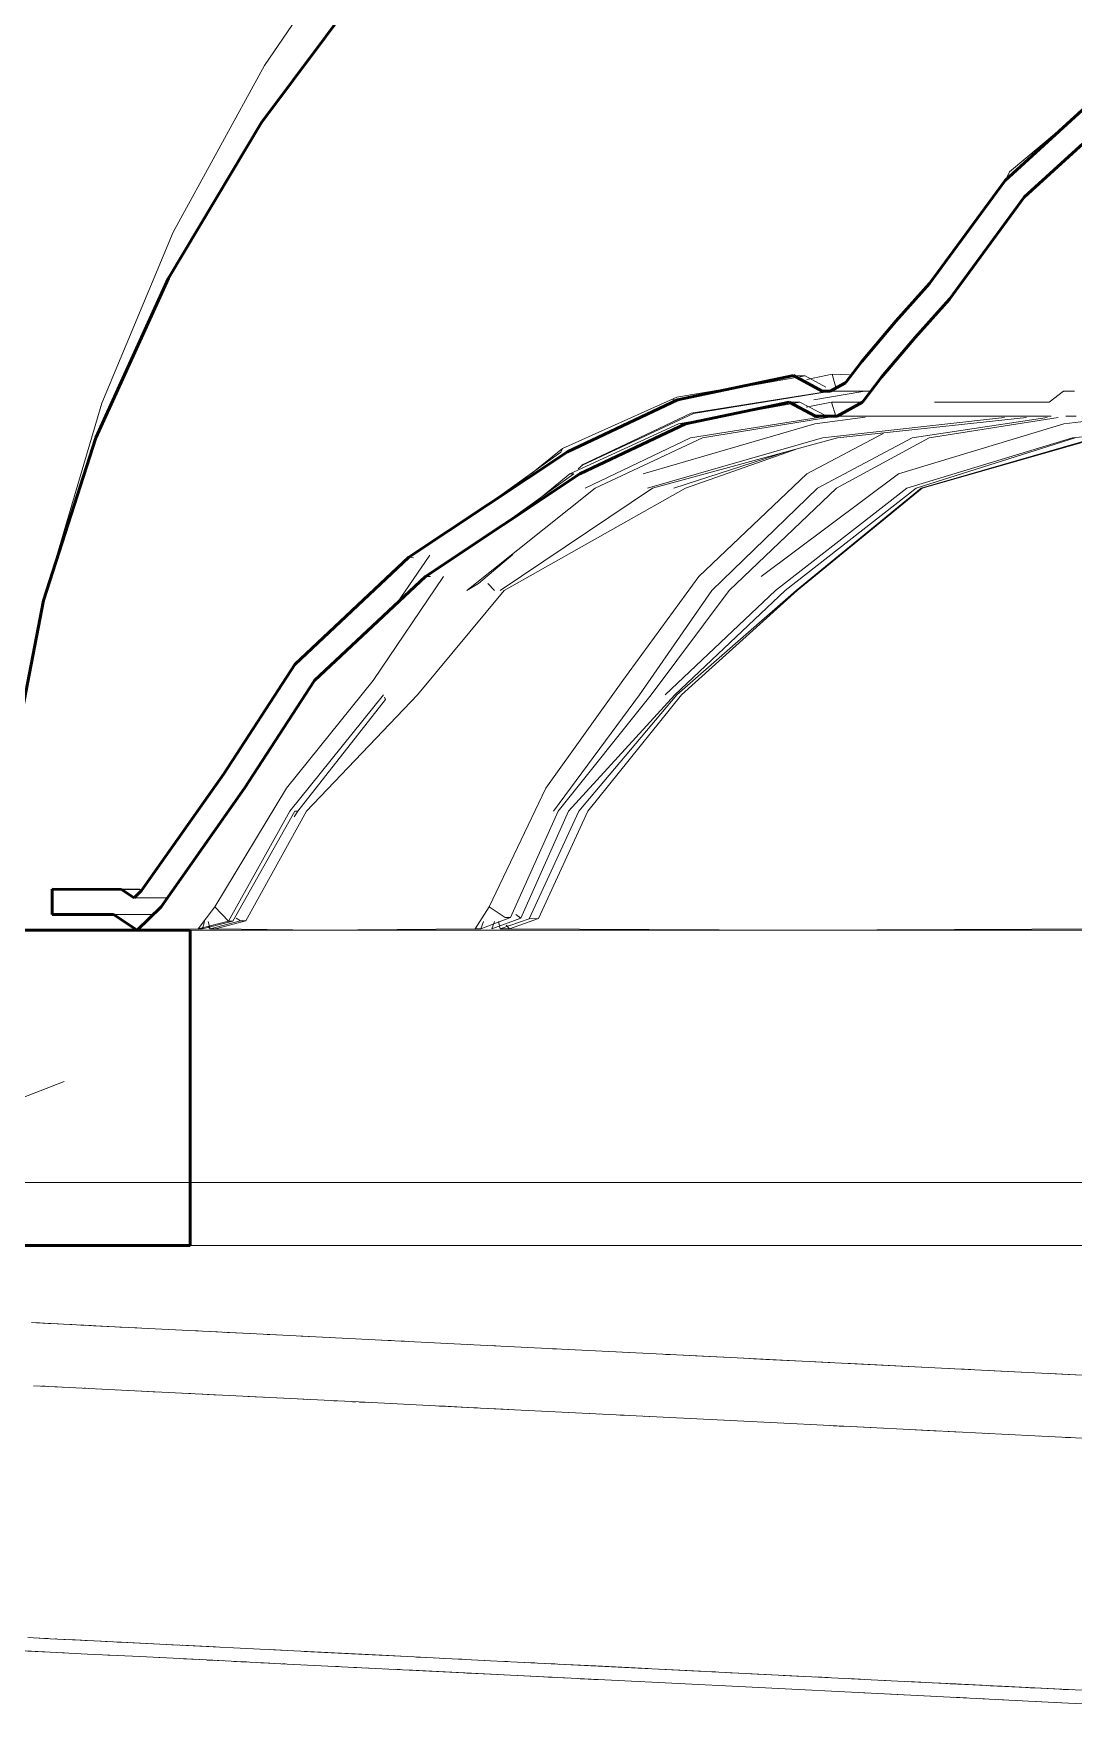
# Model space of a CAD drawing. Header units: metres. Extents: x 10 to 831, y 10 to 584.
# Drawn here: x 79 to 112, y 275.2 to 328.5 of the extents above; entities that cross this region are included whole.
import ezdxf

# ---------------------------------------------------------------- set-up
doc = ezdxf.new("R2010")
doc.units = ezdxf.units.M
for name, color, linetype, lineweight in [('CUT', 7, 'Continuous', 50), ('DIM', 1, 'Continuous', 13), ('TXT', 7, 'Continuous', 18), ('VIS', 8, 'Continuous', 13)]:
    doc.layers.add(name, color=color, linetype=linetype, lineweight=lineweight)

msp = doc.modelspace()

# ---------------------------------------------------------------- linework, layer by layer
at = {"layer": 'CUT'}
for p, q in [((86.26, 325.63), (89.8296, 330.4168)), ((109.8704, 323.796), (114.03, 327.5964)), ((114.4576, 326.9084), (110.4736, 323.2616)), ((83.3104, 320.69), (86.26, 325.63)), ((107.468, 320.526), (109.8704, 323.796)), ((110.4736, 323.2616), (108.096, 320.028)), ((80.9976, 315.6268), (83.3104, 320.69)), ((106.3996, 319.3308), (107.468, 320.526)), ((108.096, 320.028), (107.008, 318.8108)), ((105.3168, 318.0512), (106.3996, 319.3308)), ((107.008, 318.8108), (105.9448, 317.554)), ((104.796, 317.3724), (105.3168, 318.0512)), ((99.464, 316.8376), (103.152, 317.6012)), ((103.152, 317.6012), (104.054, 317.1096)), ((104.312, 317.1096), (104.796, 317.3724)), ((105.9448, 317.554), (105.34, 316.7628)), ((95.9708, 315.18), (99.464, 316.8376)), ((103.0124, 316.7628), (99.7192, 316.0728)), ((103.8412, 316.3124), (103.0124, 316.7628)), ((104.054, 317.1096), (104.312, 317.1096)), ((105.34, 316.7628), (104.5368, 316.3124)), ((104.5368, 316.3124), (103.8412, 316.3124)), ((79.3356, 310.47), (80.9976, 315.6268)), ((99.7192, 316.0728), (96.368, 314.4828)), ((90.9404, 311.84), (95.9708, 315.18)), ((96.368, 314.4828), (91.462, 311.2288)), ((87.3216, 308.4392), (90.9404, 311.84)), ((91.462, 311.2288), (87.9388, 307.924)), ((78.3344, 305.2508), (79.3356, 310.47)), ((85.0592, 304.9652), (87.3216, 308.4392)), ((87.9388, 307.924), (85.7168, 304.5088)), ((82.4548, 301.2644), (85.0592, 304.9652)), ((85.7168, 304.5088), (83.0728, 300.7504)), ((79.61, 300.502), (79.61, 301.302)), ((79.61, 301.302), (81.8184, 301.2988)), ((81.8184, 301.2988), (82.2164, 301.0344)), ((82.2164, 301.0344), (82.4548, 301.2644)), ((83.0728, 300.7504), (82.3164, 300)), ((81.5608, 300.502), (79.61, 300.502)), ((82.3164, 300), (81.5608, 300.502)), ((78, 300), (84, 300)), ((84, 300), (84, 290)), ((84, 290), (78, 290))]:
    msp.add_line(p, q, dxfattribs=at)
at = {"layer": 'DIM'}
msp.add_line((78, 292), (302, 292), dxfattribs=at)
at = {"layer": 'TXT'}
msp.add_line((80, 295.2), (54, 285.2), dxfattribs=at)
at = {"layer": 'VIS'}
for p, q in [((89.8584, 332.564), (86.3528, 327.4392)), ((86.26, 325.63), (89.8296, 330.4168)), ((86.3528, 327.4392), (83.458, 322.1508)), ((114.03, 327.5964), (109.8704, 323.796)), ((110.4736, 323.2616), (114.4576, 326.9084)), ((110.0004, 324.0688), (111.9488, 325.7028)), ((83.3104, 320.69), (86.26, 325.63)), ((110.0004, 324.0688), (109.8664, 323.7864)), ((109.8704, 323.796), (107.468, 320.526)), ((109.1432, 322.8056), (109.8664, 323.7864)), ((108.096, 320.028), (110.4736, 323.2616)), ((109.754, 322.2824), (110.4696, 323.252)), ((110.4696, 323.252), (110.6228, 323.3928)), ((83.458, 322.1508), (81.19, 316.7296)), ((80.9976, 315.6268), (83.3104, 320.69)), ((107.456, 320.5172), (106.3932, 319.3304)), ((107.468, 320.526), (106.3996, 319.3308)), ((107.456, 320.5172), (107.5768, 320.6808)), ((108.084, 320.0196), (107.002, 318.8108)), ((107.008, 318.8108), (108.096, 320.028)), ((108.084, 320.0196), (108.2036, 320.1812)), ((106.3932, 319.3304), (105.3092, 318.0508)), ((105.3168, 318.0512), (106.3996, 319.3308)), ((107.002, 318.8108), (105.9376, 317.554)), ((107.008, 318.8108), (105.9448, 317.554)), ((104.788, 317.3724), (105.3092, 318.0508)), ((104.796, 317.3724), (105.3168, 318.0512)), ((101.0108, 317.1812), (99.444, 316.9196)), ((103.152, 317.6012), (99.464, 316.8376)), ((103.518, 317.5992), (100.3704, 317.0304)), ((103.1416, 317.6016), (102.9376, 317.5592)), ((103.518, 317.5992), (103.1416, 317.6016)), ((104.0448, 317.1092), (103.1416, 317.6016)), ((103.152, 317.6012), (103.1416, 317.6016)), ((103.152, 317.6012), (104.054, 317.1096)), ((103.518, 317.5992), (103.3612, 317.5732)), ((103.518, 317.5992), (104.1784, 317.2396)), ((104.376, 317.6452), (103.574, 317.4788)), ((104.788, 317.3724), (104.3036, 317.1096)), ((104.796, 317.3724), (104.312, 317.1096)), ((104.9252, 317.6312), (104.376, 317.6452)), ((104.376, 317.6452), (104.494, 317.2228)), ((105.3324, 316.7628), (105.9376, 317.554)), ((105.9448, 317.554), (105.34, 316.7628)), ((81.19, 316.7296), (79.5608, 311.2088)), ((95.8172, 315.2844), (99.444, 316.9196)), ((95.9708, 315.18), (99.464, 316.8376)), ((99.4688, 316.8376), (95.9764, 315.1804)), ((99.3212, 316.8404), (99.4688, 316.8376)), ((99.464, 316.8376), (99.4688, 316.8376)), ((100.2848, 317.0072), (99.4688, 316.8376)), ((99.7192, 316.0728), (103.0124, 316.7628)), ((104.0988, 317.0728), (99.8996, 316.4152)), ((104.2148, 317.0892), (99.978, 316.402)), ((103.3488, 316.7628), (100.6184, 316.2644)), ((103.0024, 316.7628), (102.7976, 316.7196)), ((103.0124, 316.7628), (103.0024, 316.7628)), ((103.3488, 316.7628), (103.0024, 316.7628)), ((103.8308, 316.3124), (103.0024, 316.7628)), ((103.8412, 316.3124), (103.0124, 316.7628)), ((103.3488, 316.7628), (103.2008, 316.7364)), ((103.3488, 316.7628), (104.2008, 316.3124)), ((104.3532, 316.7628), (103.55, 316.606)), ((105.3464, 317.0932), (103.7936, 316.8308)), ((104.0448, 317.1092), (104.3036, 317.1096)), ((104.0448, 317.1092), (104.054, 317.1096)), ((104.054, 317.1096), (104.312, 317.1096)), ((104.6216, 317.1064), (104.3036, 317.1096)), ((104.3036, 317.1096), (104.312, 317.1096)), ((105.2868, 316.7628), (104.3532, 316.7628)), ((104.3532, 316.7628), (104.4928, 316.3124)), ((105.3324, 316.7628), (104.528, 316.3124)), ((104.5368, 316.3124), (105.34, 316.7628)), ((105.5536, 317.106), (104.6216, 317.1064)), ((107.6208, 316.7628), (111.2648, 316.7628)), ((111.2648, 316.7628), (111.7208, 317.1036)), ((111.7208, 317.1036), (111.898, 317.1036)), ((111.7208, 317.1036), (112.0652, 317.1036)), ((96.4144, 314.7632), (99.8996, 316.4152)), ((96.4536, 314.7588), (99.978, 316.402)), ((100.0864, 316.1788), (99.4932, 316.0728)), ((100.5436, 316.2452), (99.724, 316.0728)), ((104.2008, 316.3124), (99.8772, 315.6228)), ((104.4928, 316.3124), (100.262, 315.6228)), ((105.4256, 316.2852), (103.824, 316.0728)), ((104.2008, 316.3124), (103.8308, 316.3124)), ((103.8308, 316.3124), (103.8412, 316.3124)), ((104.5368, 316.3124), (103.8412, 316.3124)), ((109.85, 316.2692), (104.0724, 315.6228)), ((104.4928, 316.3124), (104.578, 316.3124)), ((104.8612, 316.3124), (104.528, 316.3124)), ((104.528, 316.3124), (104.5368, 316.3124)), ((110.5448, 316.2692), (104.542, 315.6228)), ((107.058, 316.3124), (104.8612, 316.3124)), ((111.2028, 316.276), (106.9104, 315.6228)), ((111.0476, 316.3124), (107.058, 316.3124)), ((111.5476, 316.274), (107.45, 315.6228)), ((111.0476, 316.3124), (111.3312, 316.3124)), ((113.6616, 316.3028), (111.7248, 316.0728)), ((112.1176, 316.3124), (111.794, 316.3124)), ((118.1352, 316.2716), (112.004, 315.6228)), ((79.3356, 310.47), (80.9976, 315.6268)), ((96.0504, 314.4828), (99.4932, 316.0728)), ((99.7192, 316.0728), (96.368, 314.4828)), ((99.724, 316.0728), (96.3736, 314.4828)), ((96.5332, 314.032), (99.8772, 315.6228)), ((96.8488, 314.032), (100.262, 315.6228)), ((98.3704, 314.4828), (103.824, 316.0728)), ((98.5116, 314.032), (104.0724, 315.6228)), ((98.6696, 314.032), (104.542, 315.6228)), ((99.568, 316.0728), (99.724, 316.0728)), ((99.7192, 316.0728), (99.724, 316.0728)), ((103.5712, 314.4828), (105.9968, 315.7668)), ((103.9144, 314.032), (106.9104, 315.6228)), ((104.512, 314.032), (107.45, 315.6228)), ((106.482, 314.4828), (111.7248, 316.0728)), ((106.7448, 314.032), (112.004, 315.6228)), ((107.0424, 314.032), (112.0848, 315.6228)), ((107.1992, 314.032), (112.7384, 315.6228)), ((107.2284, 314.032), (112.8324, 315.6228)), ((95.9708, 315.18), (90.9404, 311.84)), ((95.7632, 315.1704), (93.2572, 313.3772)), ((95.8172, 315.2844), (94.8332, 314.496)), ((95.8172, 315.2844), (95.7632, 315.1704)), ((99.3484, 314.032), (102.9432, 315.1944)), ((99.7212, 314.032), (103.2912, 315.2912)), ((96.4536, 314.7588), (96.3148, 314.6472)), ((91.462, 311.2288), (96.368, 314.4828)), ((96.8488, 314.032), (92.7792, 310.7784)), ((96.1784, 314.4828), (93.7408, 312.7396)), ((93.8356, 310.7784), (98.6696, 314.032)), ((99.7212, 314.032), (93.9648, 310.7784)), ((96.0504, 314.4828), (95.1136, 313.7236)), ((96.0504, 314.4828), (96.1784, 314.4828)), ((100.142, 311.2288), (103.5712, 314.4828)), ((100.5516, 310.7784), (103.9144, 314.032)), ((101.102, 310.7784), (104.512, 314.032)), ((102.1248, 311.2288), (106.482, 314.4828)), ((102.576, 310.7784), (106.7448, 314.032)), ((102.8824, 310.7784), (107.0424, 314.032)), ((103.2276, 310.7784), (107.1992, 314.032)), ((103.2628, 310.7784), (107.2284, 314.032)), ((90.9376, 311.8404), (92.7852, 313.0652)), ((91.4588, 311.2288), (93.3896, 312.5072)), ((90.9376, 311.8404), (87.3084, 308.4392)), ((90.9404, 311.84), (87.3216, 308.4392)), ((91.6, 311.9048), (90.5472, 310.356)), ((91.0856, 311.8228), (90.9376, 311.8404)), ((90.9376, 311.8404), (90.9404, 311.84)), ((94.2332, 311.9296), (93.1504, 311.0016)), ((79.5608, 311.2088), (79.526, 311.0096)), ((91.4588, 311.2288), (87.9256, 307.924)), ((87.9388, 307.924), (91.462, 311.2288)), ((92.0352, 311.2288), (89.8044, 307.924)), ((93.9648, 310.7784), (91.2148, 307.474)), ((91.6284, 311.2288), (91.4588, 311.2288)), ((91.4588, 311.2288), (91.462, 311.2288)), ((93.1504, 311.0016), (92.7792, 310.7784)), ((93.6588, 310.7784), (93.4396, 311.0016)), ((97.7272, 307.924), (100.142, 311.2288)), ((98.2636, 307.474), (100.5516, 310.7784)), ((101.102, 310.7784), (98.632, 307.474)), ((102.576, 310.7784), (99.0772, 307.474)), ((102.8824, 310.7784), (99.3852, 307.474)), ((103.2276, 310.7784), (99.4452, 307.474)), ((99.5912, 307.474), (103.2628, 310.7784)), ((103.1712, 311.0016), (103.3244, 311.1352)), ((78.3344, 305.2508), (79.3356, 310.47)), ((87.3084, 308.4392), (85.0536, 304.9652)), ((87.3216, 308.4392), (85.0592, 304.9652)), ((87.9256, 307.924), (85.7112, 304.5088)), ((85.7168, 304.5088), (87.9388, 307.924)), ((89.8044, 307.924), (87.052, 304.5088)), ((97.7272, 307.924), (95.2908, 304.5088)), ((90.1292, 307.474), (87.1604, 303.7804)), ((90.1964, 307.3284), (87.4156, 303.7804)), ((91.2148, 307.474), (87.684, 303.7804)), ((90.1964, 307.3284), (90.1664, 307.4012)), ((98.2636, 307.474), (95.5264, 303.7804)), ((98.632, 307.474), (95.6748, 303.7804)), ((99.3852, 307.474), (96.004, 303.7804)), ((99.4452, 307.474), (96.332, 303.7804)), ((99.5912, 307.474), (96.62, 303.7804)), ((82.4464, 301.2648), (85.0536, 304.9652)), ((82.4548, 301.2644), (85.0592, 304.9652)), ((83.064, 300.7504), (85.7112, 304.5088)), ((85.7168, 304.5088), (83.0728, 300.7504)), ((84.7832, 300.7504), (87.052, 304.5088)), ((93.49, 300.7504), (95.2908, 304.5088)), ((87.1604, 303.7804), (85.2084, 300.2908)), ((87.3184, 303.7804), (85.3492, 300.292)), ((87.684, 303.7804), (85.7596, 300.3052)), ((87.4156, 303.7804), (87.2984, 303.5964)), ((87.3184, 303.7804), (87.4156, 303.7804)), ((95.6748, 303.7804), (94.1604, 300.404)), ((96.004, 303.7804), (94.4884, 300.382)), ((96.332, 303.7804), (94.76, 300.3672)), ((96.62, 303.7804), (95.0544, 300.3728)), ((80.068, 301.302), (79.6004, 301.302)), ((81.8084, 301.2988), (79.6004, 301.302)), ((79.61, 301.302), (79.6004, 301.302)), ((79.6004, 300.502), (79.6004, 301.302)), ((81.8184, 301.2988), (79.61, 301.302)), ((79.61, 300.502), (79.61, 301.302)), ((81.384, 301.302), (80.068, 301.302)), ((80.9524, 301.3008), (80.068, 301.302)), ((81.384, 301.302), (81.59, 301.2992)), ((81.384, 301.302), (81.978, 301.302)), ((82.2788, 301.2992), (81.8084, 301.2988)), ((81.8084, 301.2988), (82.2076, 301.0344)), ((81.8084, 301.2988), (81.8184, 301.2988)), ((82.2164, 301.0344), (81.8184, 301.2988)), ((82.3964, 301.302), (81.978, 301.302)), ((82.2788, 301.2992), (82.0576, 301.2992)), ((82.4464, 301.2648), (82.2076, 301.0344)), ((82.4548, 301.2644), (82.2164, 301.0344)), ((82.41, 301.2964), (82.2788, 301.2992)), ((82.6332, 301.0348), (82.2076, 301.0344)), ((82.2164, 301.0344), (82.2076, 301.0344)), ((83.064, 300.7504), (82.3076, 300)), ((82.3164, 300), (83.0728, 300.7504)), ((82.6332, 301.0348), (83.2488, 301.0332)), ((84.7832, 300.7504), (84.254, 300.0516)), ((84.7832, 300.7504), (85.2084, 300.2908)), ((93.49, 300.7504), (93.0456, 300.0516)), ((93.49, 300.7504), (93.9896, 300.406)), ((79.61, 300.502), (79.6004, 300.502)), ((80.068, 300.502), (79.6004, 300.502)), ((79.61, 300.502), (81.5608, 300.502)), ((81.384, 300.502), (80.068, 300.502)), ((81.384, 300.502), (81.978, 300.502)), ((82.0272, 300.502), (81.5508, 300.502)), ((81.5508, 300.502), (82.3076, 300)), ((81.5508, 300.502), (81.5608, 300.502)), ((81.5608, 300.502), (82.3164, 300)), ((82.7104, 300.502), (81.978, 300.502)), ((82.804, 300.502), (82.0272, 300.502)), ((84.254, 300.0516), (85.2084, 300.2908)), ((84.3888, 300.0516), (85.3492, 300.292)), ((84.3888, 300.0516), (84.4524, 300.2768)), ((84.628, 300.0516), (84.5716, 300.2768)), ((84.628, 300.0516), (85.592, 300.3)), ((84.7988, 300.0516), (85.7596, 300.3052)), ((85.3492, 300.292), (85.2084, 300.2908)), ((85.592, 300.3), (85.452, 300.3864)), ((85.7596, 300.3052), (85.592, 300.3)), ((93.2244, 300.0516), (94.1604, 300.404)), ((93.2244, 300.0516), (93.3112, 300.2768)), ((93.5712, 300.0516), (94.4884, 300.382)), ((93.5712, 300.0516), (93.6516, 300.2768)), ((93.8388, 300.0516), (93.7852, 300.2768)), ((93.8388, 300.0516), (94.76, 300.3672)), ((94.1604, 300.404), (93.9896, 300.406)), ((94.1308, 300.0516), (94.0312, 300.164)), ((94.1308, 300.0516), (95.0544, 300.3728)), ((94.4884, 300.382), (94.332, 300.4992)), ((95.0544, 300.3728), (94.76, 300.3672)), ((78, 300), (84, 300)), ((81.8164, 300), (78.958, 300)), ((78.958, 300), (81.8164, 300)), ((81.8164, 300), (81.77, 300)), ((86.5256, 300), (81.8164, 300)), ((81.8164, 300), (86.5256, 300)), ((82.3164, 300), (82.3076, 300)), ((82.746, 300), (82.3076, 300)), ((82.746, 300), (84.254, 300.0516)), ((84, 300), (84.9068, 300)), ((84, 300), (84, 290)), ((84.254, 300.0516), (84.3888, 300.0516)), ((84.628, 300.0516), (84.5624, 300.108)), ((84.7988, 300.0516), (84.628, 300.0516)), ((84.7988, 300.0516), (88.0808, 300)), ((84.9068, 300), (87.612, 300)), ((86.5256, 300), (86.4536, 300)), ((93.0052, 300), (86.5256, 300)), ((86.5256, 300), (93.0052, 300)), ((87.612, 300), (92.0688, 300)), ((88.0808, 300), (93.0456, 300.0516)), ((92.0688, 300), (98.2012, 300)), ((93.0052, 300), (92.9092, 300)), ((97.9792, 300), (93.0052, 300)), ((93.0052, 300), (98.0924, 300)), ((93.0456, 300.0516), (93.2244, 300.0516)), ((94.1308, 300.0516), (93.8388, 300.0516)), ((103.0064, 300.0012), (94.1308, 300.0516)), ((98.2012, 300), (105.9044, 300)), ((101.1444, 300), (98.7704, 300)), ((98.8836, 300), (101.1444, 300)), ((101.1444, 300), (101.026, 300)), ((105.706, 300), (101.1444, 300)), ((101.1444, 300), (105.84, 300)), ((115.24, 300.0516), (103.342, 300.0004)), ((105.9044, 300), (115.0468, 300)), ((110.804, 300), (107.1816, 300)), ((107.316, 300), (110.804, 300)), ((110.804, 300), (110.6648, 300)), ((114.7816, 300), (110.804, 300)), ((110.804, 300), (114.9344, 300)), ((84, 290), (78, 290)), ((78.958, 290), (81.8164, 290)), ((81.8164, 290), (83.9748, 290)), ((84.9068, 290), (84, 290)), ((87.612, 290), (84.9068, 290)), ((92.0688, 290), (87.612, 290)), ((98.2012, 290), (92.0688, 290)), ((105.9044, 290), (98.2012, 290)), ((115.0468, 290), (105.9044, 290)), ((78.958, 287.552), (81.8164, 287.4092)), ((79.212, 287.5396), (79.1176, 287.544)), ((79.496, 287.5252), (79.3184, 287.534)), ((79.808, 287.5096), (79.496, 287.5252)), ((79.98, 287.5008), (79.808, 287.5096)), ((80.2448, 287.4876), (80.1984, 287.49)), ((80.524, 287.4736), (80.3844, 287.4808)), ((80.624, 287.4688), (80.524, 287.4736)), ((80.684, 287.4656), (80.852, 287.4572)), ((80.924, 287.4536), (80.774, 287.4612)), ((81.356, 287.432), (80.924, 287.4536)), ((81.586, 287.4208), (81.356, 287.432)), ((81.816, 287.4092), (81.7584, 287.412)), ((81.8164, 287.4092), (86.5256, 287.1736)), ((82.304, 287.3848), (82.2432, 287.388)), ((82.434, 287.3784), (82.304, 287.3848)), ((84.246, 287.2876), (84.1704, 287.2916)), ((84.864, 287.2568), (84.6268, 287.2688)), ((85.18, 287.2408), (85.1008, 287.2448)), ((85.6748, 287.2164), (85.18, 287.2408)), ((86.0108, 287.1996), (85.9256, 287.2036)), ((86.524, 287.1736), (86.4384, 287.178)), ((86.7028, 287.1648), (86.524, 287.1736)), ((86.5256, 287.1736), (93.0052, 286.8496)), ((87.984, 287.1008), (87.5188, 287.124)), ((88.56, 287.072), (88.464, 287.0768)), ((90.376, 286.9812), (90.0668, 286.9968)), ((90.8, 286.96), (90.694, 286.9652)), ((93.004, 286.8496), (92.8908, 286.8556)), ((93.0052, 286.8496), (101.1444, 286.4428)), ((93.7032, 286.8148), (93.5864, 286.8208)), ((95.6228, 286.7188), (95.5004, 286.7248)), ((97.904, 286.6048), (97.5184, 286.624)), ((99.23, 286.5384), (99.0952, 286.5452)), ((99.6572, 286.5172), (100.04, 286.498)), ((100.04, 286.498), (99.9048, 286.5048)), ((101.144, 286.4428), (100.04, 286.498)), ((101.1444, 286.4428), (103.4252, 286.3288)), ((102.272, 286.3864), (101.5672, 286.4216)), ((101.878, 286.406), (102.0712, 286.3964)), ((103.424, 286.3288), (102.272, 286.3864)), ((104.3028, 286.2848), (103.424, 286.3288)), ((103.8276, 286.3088), (110.804, 285.96)), ((105.792, 286.2104), (104.7456, 286.2628)), ((107.012, 286.1496), (105.792, 286.2104)), ((107.634, 286.1184), (107.012, 286.1496)), ((108.256, 286.0872), (108.1004, 286.0948)), ((108.572, 286.0712), (108.256, 286.0872)), ((108.5792, 286.0712), (108.7756, 286.0612)), ((109.52, 286.024), (109.362, 286.032)), ((110.804, 285.96), (109.52, 286.024)), ((110.804, 285.96), (121.8188, 285.4092)), ((112.112, 285.8944), (111.2944, 285.9352)), ((79.0244, 285.5488), (80.152, 285.4924)), ((79.2828, 285.536), (79.3896, 285.5304)), ((79.496, 285.5252), (79.7692, 285.5116)), ((80.152, 285.4924), (79.9876, 285.5008)), ((80.152, 285.4924), (81.8164, 285.4092)), ((80.152, 285.4924), (80.2916, 285.4856)), ((80.624, 285.4688), (80.674, 285.4664)), ((81.032, 285.4484), (81.194, 285.4404)), ((81.816, 285.4092), (81.6464, 285.4176)), ((81.816, 285.4092), (81.9988, 285.4)), ((81.8164, 285.4092), (83.944, 285.3028)), ((82.304, 285.3848), (82.6292, 285.3684)), ((82.824, 285.3588), (82.6524, 285.3672)), ((82.824, 285.3588), (83.028, 285.3488)), ((83.944, 285.3028), (83.77, 285.3116)), ((83.944, 285.3028), (86.5256, 285.1736)), ((83.944, 285.3028), (84.0196, 285.2992)), ((84.246, 285.2876), (84.548, 285.2728)), ((84.548, 285.2728), (84.3728, 285.2812)), ((84.548, 285.2728), (84.9428, 285.2528)), ((85.51, 285.2244), (85.84, 285.208)), ((85.84, 285.208), (86.2676, 285.1868)), ((86.524, 285.174), (86.3452, 285.1828)), ((86.524, 285.174), (86.9716, 285.1516)), ((86.5256, 285.1736), (89.5504, 285.0224)), ((87.426, 285.1288), (87.7052, 285.1148)), ((88.56, 285.072), (88.656, 285.0672)), ((89.152, 285.0424), (89.252, 285.0372)), ((89.552, 285.0224), (89.3692, 285.0316)), ((89.5504, 285.0224), (93.0052, 284.8496)), ((89.552, 285.0224), (89.6548, 285.0172)), ((91.8808, 284.906), (92.1, 284.8952)), ((92.1, 284.8952), (91.9144, 284.9044)), ((92.1, 284.8952), (93.004, 284.85)), ((93.004, 284.85), (92.8176, 284.8592)), ((93.004, 284.85), (93.1204, 284.844)), ((93.0052, 284.8496), (96.8756, 284.6564)), ((93.47, 284.8264), (93.936, 284.8032)), ((93.936, 284.8032), (93.7492, 284.8124)), ((93.936, 284.8032), (94.2932, 284.7852)), ((96.876, 284.6564), (96.6868, 284.6656)), ((96.8756, 284.6564), (101.1444, 284.4428)), ((96.876, 284.6564), (97.0044, 284.6496)), ((97.6468, 284.6176), (97.7756, 284.6112)), ((98.432, 284.5784), (98.564, 284.5716)), ((101.144, 284.4428), (100.9516, 284.4524)), ((101.144, 284.4428), (101.2848, 284.4356)), ((101.1444, 284.4428), (105.794, 284.2104)), ((101.99, 284.4004), (102.1308, 284.3936)), ((104.3028, 284.2848), (104.596, 284.2704)), ((104.596, 284.2704), (104.4024, 284.28)), ((104.596, 284.2704), (104.7456, 284.2628)), ((105.194, 284.2404), (105.792, 284.2104)), ((105.792, 284.2104), (105.5976, 284.22)), ((105.792, 284.2104), (105.9444, 284.2028)), ((105.794, 284.2104), (110.804, 283.96)), ((107.012, 284.1496), (107.7896, 284.1104)), ((108.256, 284.0872), (108.0608, 284.0968)), ((108.256, 284.0872), (108.414, 284.0792)), ((109.204, 284.04), (109.362, 284.032)), ((110.804, 283.96), (116.1532, 283.6924)), ((110.804, 283.96), (110.9676, 283.9516)), ((111.7852, 283.9108), (111.9484, 283.9024)), ((79.5532, 277.5224), (78.8384, 277.558)), ((79.2236, 277.5388), (79.124, 277.544)), ((79.5532, 277.5224), (79.3548, 277.5324)), ((79.4888, 277.5256), (79.3892, 277.5304)), ((80.7404, 277.4628), (79.5532, 277.5224)), ((79.754, 277.5124), (79.7208, 277.514)), ((80.0192, 277.4992), (79.9864, 277.5008)), ((80.7404, 277.4628), (80.152, 277.4924)), ((80.3368, 277.4832), (80.2908, 277.4856)), ((80.7068, 277.4648), (80.6604, 277.4668)), ((82.396, 277.3804), (80.7404, 277.4628)), ((81.1692, 277.4416), (80.938, 277.4532)), ((81.5388, 277.4232), (81.3076, 277.4348)), ((81.8164, 277.4092), (81.6776, 277.416)), ((83.2348, 277.3384), (81.8164, 277.4092)), ((84.512, 277.2744), (82.396, 277.3804)), ((83.5892, 277.3204), (83.412, 277.3296)), ((83.944, 277.3028), (83.7544, 277.3124)), ((83.944, 277.3028), (83.7664, 277.3116)), ((84.8044, 277.2596), (83.944, 277.3028)), ((84.512, 277.2744), (83.944, 277.3028)), ((87.08, 277.146), (84.512, 277.2744)), ((77.9944, 277.1724), (79.3676, 277.1036)), ((78.3632, 277.154), (79.5532, 277.0944)), ((78.8384, 277.13), (79.5532, 277.0944)), ((79.3544, 277.1044), (79.3072, 277.1068)), ((79.5532, 277.0944), (80.7404, 277.0348)), ((79.9988, 277.072), (79.9388, 277.0752)), ((80.7404, 277.0348), (82.396, 276.9524)), ((81.446, 276.9996), (81.3856, 277.0028)), ((82.396, 276.9524), (84.512, 276.8464)), ((82.9968, 276.922), (83.1864, 276.9128)), ((84.2948, 276.8572), (83.7828, 276.8828)), ((84.512, 276.8464), (87.08, 276.718)), ((84.784, 276.8328), (84.5268, 276.8456)), ((84.8624, 276.8288), (85.0472, 276.8196)), ((85.4696, 276.7984), (85.384, 276.8028)), ((85.6016, 276.792), (85.7864, 276.7828)), ((86.3268, 276.7556), (86.2412, 276.76)), ((86.3408, 276.7548), (86.5256, 276.7456)), ((87.08, 277.146), (86.5256, 277.1736)), ((87.0128, 276.7212), (86.9268, 276.7256)), ((90.0884, 276.9956), (87.08, 277.146)), ((87.08, 276.718), (90.0884, 276.5676)), ((89.5504, 277.0224), (87.6176, 277.1192)), ((89.5504, 277.0224), (89.3708, 277.0316)), ((90.894, 276.9552), (89.5504, 277.0224)), ((93.5248, 276.8236), (90.0884, 276.9956)), ((91.4696, 276.9264), (91.1816, 276.9408)), ((92.0456, 276.8976), (91.7576, 276.912)), ((92.6212, 276.8688), (92.5252, 276.8736)), ((93.5248, 276.8236), (93.3516, 276.8324)), ((97.3744, 276.6312), (93.5248, 276.8236)), ((94.0804, 276.796), (93.9728, 276.8012)), ((94.9404, 276.7528), (94.6176, 276.7692)), ((95.5852, 276.7208), (95.2628, 276.7368)), ((95.8776, 276.706), (95.7112, 276.7144)), ((87.7228, 276.686), (87.6248, 276.6908)), ((88.7016, 276.6368), (88.604, 276.642)), ((89.2892, 276.6076), (89.1912, 276.6124)), ((89.6808, 276.588), (89.5828, 276.5928)), ((90.0884, 276.5676), (93.5248, 276.3956)), ((90.268, 276.5584), (90.1704, 276.5636)), ((90.6596, 276.5392), (90.562, 276.544)), ((91.0512, 276.5196), (90.9536, 276.5244)), ((94.9996, 276.322), (91.0512, 276.5196)), ((92.7812, 276.4328), (92.8912, 276.4276)), ((92.832, 276.4304), (93.5248, 276.3956)), ((93.5248, 276.3956), (97.3744, 276.2032)), ((95.046, 276.3196), (95.5452, 276.2948)), ((95.4836, 276.298), (95.3624, 276.304)), ((95.9672, 276.2736), (95.8464, 276.2796)), ((96.8756, 276.6564), (95.908, 276.7048)), ((96.4512, 276.2496), (96.3304, 276.2556)), ((96.3764, 276.2532), (96.8756, 276.2284)), ((96.8756, 276.6564), (96.7092, 276.6644)), ((96.9352, 276.2252), (96.814, 276.2312)), ((98.5356, 276.5732), (96.8756, 276.6564)), ((97.3744, 276.6312), (96.8756, 276.6564)), ((101.6204, 276.4188), (97.3744, 276.6312)), ((97.3744, 276.2032), (101.6204, 275.9908)), ((100.1956, 276.4904), (98.8912, 276.5556)), ((99.8752, 276.5064), (99.7164, 276.514)), ((100.67, 276.4664), (100.5516, 276.4724)), ((101.1444, 276.4428), (100.9856, 276.4508)), ((101.1444, 276.4428), (101.026, 276.4488)), ((101.4028, 276.43), (101.1444, 276.4428)), ((106.2452, 276.1876), (101.6204, 276.4188)), ((102.436, 276.3784), (101.79, 276.4104)), ((103.4692, 276.3264), (102.8236, 276.3588)), ((104.244, 276.2876), (103.8568, 276.3072)), ((105.2772, 276.236), (104.89, 276.2556)), ((106.0724, 276.1964), (105.9332, 276.2032)), ((111.2284, 275.9384), (106.2452, 276.1876)), ((101.6204, 275.9908), (106.2452, 275.7596)), ((105.5176, 275.796), (105.3756, 275.8032)), ((106.6532, 275.7392), (106.2272, 275.7608)), ((106.2452, 275.7596), (111.2284, 275.5104)), ((107.1856, 276.1408), (106.768, 276.1616)), ((106.9856, 276.1508), (107.1332, 276.1432)), ((107.5052, 275.6968), (107.0792, 275.718)), ((109.134, 276.0432), (107.6032, 276.12)), ((107.9972, 276.1), (108.144, 276.0928)), ((108.824, 276.0588), (108.1172, 276.094)), ((108.166, 276.0916), (108.3136, 276.0844)), ((108.6408, 275.64), (108.2148, 275.6612)), ((108.878, 276.056), (109.0248, 276.0488)), ((109.3464, 276.0328), (109.494, 276.0252)), ((111.2284, 275.9384), (109.39, 276.0304)), ((110.804, 275.96), (109.5516, 276.0224)), ((109.7588, 276.012), (109.9056, 276.0048)), ((110.5272, 275.9736), (110.6744, 275.9664)), ((110.804, 275.96), (110.6628, 275.9668)), ((111.9928, 275.9004), (110.804, 275.96)), ((116.5488, 275.6724), (111.2284, 275.9384)), ((111.7076, 275.9148), (111.8552, 275.9072)), ((109.2088, 275.6116), (109.0668, 275.6188)), ((109.8152, 275.5812), (109.6636, 275.5888)), ((110.4216, 275.5508), (110.27, 275.5584)), ((111.0276, 275.5208), (110.8764, 275.528)), ((111.2284, 275.5104), (116.5488, 275.2444)), ((111.634, 275.4904), (111.4824, 275.498))]:
    msp.add_line(p, q, dxfattribs=at)

doc.saveas('drawing.dxf')
